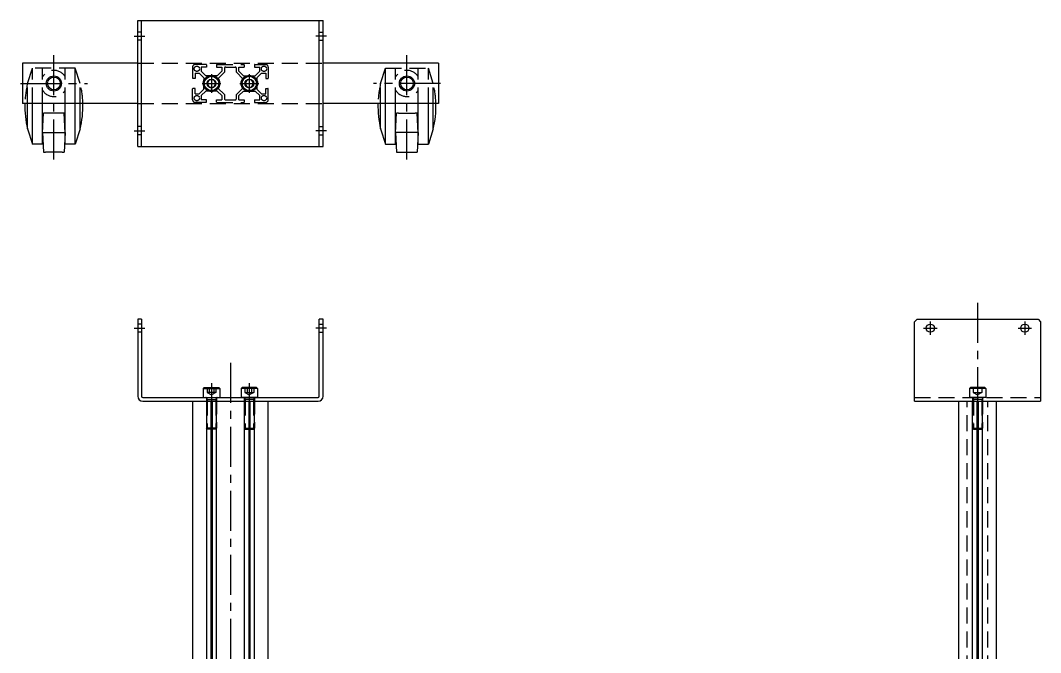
# Model space of a CAD drawing. Extents: x 0 to 977, y 0 to 1003.
# Drawn here: x 167 to 977, y 501 to 1003 of the extents above; entities that cross this region are included whole.
import ezdxf

# ---------------------------------------------------------------- set-up
doc = ezdxf.new("R2010")
doc.units = 0
doc.linetypes.add('CENTER', pattern=[50.8, 31.75, -6.35, 6.35, -6.35])
doc.linetypes.add('DASHED', pattern=[19.05, 12.7, -6.35])
doc.layers.get('0').update_dxf_attribs({"linetype": 'CONTINUOUS'})
doc.layers.add('CENTER', color=1, linetype='CENTER')

msp = doc.modelspace()

# ---------------------------------------------------------------- linework, layer by layer
at = {"color": 7, "linetype": 'CONTINUOUS'}
for p, q in [((260.55, 1002.54), (407.55, 1002.54)), ((260.55, 902.54), (260.55, 1002.54)), ((263.55, 902.54), (263.55, 1002.54)), ((404.55, 902.54), (404.55, 1002.54)), ((407.55, 902.54), (407.55, 1002.54)), ((260.55, 968.54), (169.05, 968.54)), ((169.05, 968.54), (169.05, 936.54)), ((499.05, 968.54), (407.55, 968.54)), ((499.05, 968.54), (499.05, 936.54)), ((317.32, 955.54), (315.58, 952.54)), ((320.78, 955.54), (317.32, 955.54)), ((322.51, 952.54), (320.78, 955.54)), ((347.32, 955.54), (345.58, 952.54)), ((350.78, 955.54), (347.32, 955.54)), ((352.51, 952.54), (350.78, 955.54)), ((315.58, 952.54), (317.32, 949.54)), ((317.32, 949.54), (320.78, 949.54)), ((320.78, 949.54), (322.51, 952.54)), ((345.58, 952.54), (347.32, 949.54)), ((347.32, 949.54), (350.78, 949.54)), ((350.78, 949.54), (352.51, 952.54)), ((260.55, 936.54), (169.05, 936.54)), ((173.16, 916.49), (173.16, 936.54)), ((177.05, 904.54), (177.05, 936.54)), ((185.05, 904.54), (185.05, 936.54)), ((203.05, 904.54), (203.05, 936.54)), ((211.05, 904.54), (211.05, 936.54)), ((214.93, 916.49), (214.93, 936.54)), ((499.05, 936.54), (407.55, 936.54)), ((453.16, 916.49), (453.16, 936.54)), ((457.05, 904.54), (457.05, 936.54)), ((465.05, 904.54), (465.05, 936.54)), ((483.05, 904.54), (483.05, 936.54)), ((491.05, 904.54), (491.05, 936.54)), ((494.93, 916.49), (494.93, 936.54)), ((185.05, 913.29), (185.81, 928.89)), ((200.68, 929.1), (187.41, 929.1)), ((203.05, 913.29), (202.28, 928.89)), ((465.05, 913.29), (465.81, 928.89)), ((467.41, 929.1), (480.68, 929.1)), ((483.05, 913.29), (482.28, 928.89)), ((173.16, 916.49), (177.05, 904.54)), ((214.93, 916.49), (211.05, 904.54)), ((453.16, 916.49), (457.05, 904.54)), ((494.93, 916.49), (491.05, 904.54)), ((185.05, 913.75), (203.05, 913.75)), ((185.05, 913.75), (185.81, 898.16)), ((203.05, 913.75), (202.28, 898.16)), ((483.05, 913.75), (465.05, 913.75)), ((465.05, 913.75), (465.81, 898.16)), ((483.05, 913.75), (482.28, 898.16)), ((185.5, 904.54), (177.05, 904.54)), ((211.05, 904.54), (202.59, 904.54)), ((260.55, 902.54), (407.55, 902.54)), ((457.05, 904.54), (465.5, 904.54)), ((482.59, 904.54), (491.05, 904.54)), ((200.68, 897.94), (187.41, 897.94)), ((467.41, 897.94), (480.68, 897.94)), ((263.55, 765.54), (260.55, 765.54)), ((260.55, 765.54), (260.55, 704.54)), ((263.55, 765.54), (260.55, 765.54)), ((263.55, 765.54), (263.55, 704.54)), ((407.55, 765.54), (404.55, 765.54)), ((407.55, 765.54), (404.55, 765.54)), ((404.55, 704.54), (404.55, 765.54)), ((407.55, 704.54), (407.55, 765.54)), ((876.58, 763.54), (878.58, 765.54)), ((876.58, 700.54), (876.58, 763.54)), ((878.58, 765.54), (974.58, 765.54)), ((974.58, 765.54), (976.58, 763.54)), ((976.58, 763.54), (976.58, 700.54)), ((312.55, 710.74), (313.35, 711.54)), ((312.55, 710.74), (312.55, 703.54)), ((312.55, 710.74), (325.55, 710.74)), ((313.35, 711.54), (324.75, 711.54)), ((325.55, 710.74), (324.75, 711.54)), ((325.55, 710.74), (324.75, 711.54)), ((325.55, 710.74), (324.75, 711.54)), ((325.55, 710.74), (325.55, 703.54)), ((342.55, 710.74), (343.35, 711.54)), ((342.55, 710.74), (343.35, 711.54)), ((342.55, 710.74), (343.35, 711.54)), ((342.55, 710.74), (342.55, 703.54)), ((355.55, 710.74), (342.55, 710.74)), ((354.75, 711.54), (343.35, 711.54)), ((355.55, 710.74), (354.75, 711.54)), ((355.55, 710.74), (355.55, 703.54)), ((264.55, 703.54), (403.55, 703.54)), ((264.55, 700.54), (403.55, 700.54)), ((304.05, 700.54), (304.05, 200.54)), ((312.55, 703.54), (325.55, 703.54)), ((315.05, 700.54), (315.05, 200.54)), ((318.53, 700.54), (318.53, 200.54)), ((319.57, 700.54), (319.57, 200.54)), ((323.05, 200.54), (323.05, 700.54)), ((355.55, 703.54), (342.55, 703.54)), ((345.05, 700.54), (345.05, 200.54)), ((348.53, 700.54), (348.53, 200.54)), ((349.57, 700.54), (349.57, 200.54)), ((353.05, 200.54), (353.05, 700.54)), ((364.05, 200.54), (364.05, 700.54)), ((876.58, 700.54), (976.58, 700.54)), ((911.58, 700.54), (911.58, 200.54)), ((922.58, 206.54), (922.58, 700.54)), ((926.06, 700.54), (926.06, 206.54)), ((927.1, 700.54), (927.1, 206.54)), ((930.58, 206.54), (930.58, 700.54)), ((941.58, 200.54), (941.58, 700.54))]:
    msp.add_line(p, q, dxfattribs=at)
at = {"color": 3, "linetype": 'DASHED'}
for p, q in [((263.55, 993.29), (260.55, 993.29)), ((404.55, 993.29), (407.55, 993.29)), ((263.55, 986.79), (260.55, 986.79)), ((404.55, 986.79), (407.55, 986.79)), ((173.16, 952.54), (177.05, 964.54)), ((211.05, 964.54), (177.05, 964.54)), ((177.05, 936.54), (177.05, 964.54)), ((185.05, 936.54), (185.05, 964.54)), ((203.05, 936.54), (203.05, 964.54)), ((211.05, 904.54), (211.05, 964.54)), ((211.05, 936.54), (211.05, 964.54)), ((214.93, 952.54), (211.05, 964.54)), ((260.55, 968.54), (407.55, 968.54)), ((304.05, 965.54), (304.05, 956.84)), ((314.75, 967.54), (306.05, 967.54)), ((315.05, 965.54), (310.8, 965.54)), ((310.8, 965.54), (310.8, 962.2)), ((315.05, 967.24), (315.05, 965.54)), ((323.05, 967.24), (323.05, 965.54)), ((323.05, 965.54), (327.3, 965.54)), ((323.35, 967.54), (344.75, 967.54)), ((327.3, 965.54), (327.3, 962.2)), ((329.3, 964.54), (329.3, 961.38)), ((330.3, 965.54), (337.8, 965.54)), ((338.8, 961.38), (338.8, 964.54)), ((340.8, 965.54), (345.05, 965.54)), ((340.8, 962.2), (340.8, 965.54)), ((345.05, 967.24), (345.05, 965.54)), ((353.05, 967.24), (353.05, 965.54)), ((353.05, 965.54), (357.3, 965.54)), ((353.35, 967.54), (362.05, 967.54)), ((357.3, 962.2), (357.3, 965.54)), ((364.05, 965.54), (364.05, 956.84)), ((453.16, 952.54), (457.05, 964.54)), ((457.05, 964.54), (491.05, 964.54)), ((457.05, 904.54), (457.05, 964.54)), ((457.05, 936.54), (457.05, 964.54)), ((465.05, 936.54), (465.05, 964.54)), ((483.05, 936.54), (483.05, 964.54)), ((494.93, 952.54), (491.05, 964.54)), ((491.05, 936.54), (491.05, 964.54)), ((306.05, 956.54), (304.35, 956.54)), ((306.05, 960.79), (306.05, 956.54)), ((306.05, 960.79), (309.38, 960.79)), ((309.38, 960.79), (313.05, 957.13)), ((310.8, 962.2), (314.46, 958.54)), ((313.05, 957.13), (313.05, 953.06)), ((318.53, 958.54), (314.46, 958.54)), ((319.05, 958.24), (318.53, 958.54)), ((319.05, 958.24), (319.57, 958.54)), ((323.63, 958.54), (319.57, 958.54)), ((323.63, 958.54), (327.3, 962.2)), ((329.3, 961.38), (324.11, 956.19)), ((343.98, 956.19), (338.8, 961.38)), ((344.46, 958.54), (340.8, 962.2)), ((344.46, 958.54), (348.53, 958.54)), ((349.05, 958.24), (348.53, 958.54)), ((349.05, 958.24), (349.57, 958.54)), ((349.57, 958.54), (353.63, 958.54)), ((353.63, 958.54), (357.3, 962.2)), ((355.05, 957.13), (358.71, 960.79)), ((355.05, 957.13), (355.05, 953.06)), ((358.71, 960.79), (362.05, 960.79)), ((362.05, 960.79), (362.05, 956.54)), ((362.05, 956.54), (363.75, 956.54)), ((173.16, 936.54), (173.16, 952.59)), ((214.93, 936.54), (214.93, 952.59)), ((304.05, 939.54), (304.05, 948.24)), ((306.05, 948.54), (304.35, 948.54)), ((306.05, 944.29), (306.05, 948.54)), ((313.05, 947.95), (309.38, 944.29)), ((313.35, 952.54), (313.05, 953.06)), ((313.35, 952.54), (313.05, 952.02)), ((313.05, 947.95), (313.05, 952.02)), ((319.05, 946.84), (318.53, 946.54)), ((319.05, 946.84), (319.57, 946.54)), ((324.11, 948.89), (329.3, 943.7)), ((343.98, 948.89), (338.8, 943.7)), ((349.05, 946.84), (348.53, 946.54)), ((349.05, 946.84), (349.57, 946.54)), ((354.75, 952.54), (355.05, 953.06)), ((354.75, 952.54), (355.05, 952.02)), ((355.05, 952.02), (355.05, 947.95)), ((355.05, 947.95), (358.71, 944.29)), ((362.05, 944.29), (362.05, 948.54)), ((362.05, 948.54), (363.75, 948.54)), ((364.05, 939.54), (364.05, 948.24)), ((453.16, 936.54), (453.16, 952.59)), ((494.93, 936.54), (494.93, 952.59)), ((306.05, 944.29), (309.38, 944.29)), ((314.46, 946.54), (310.8, 942.88)), ((310.8, 942.88), (310.8, 939.54)), ((315.05, 939.54), (310.8, 939.54)), ((318.53, 946.54), (314.46, 946.54)), ((315.05, 937.84), (315.05, 939.54)), ((323.63, 946.54), (319.57, 946.54)), ((323.05, 937.84), (323.05, 939.54)), ((323.05, 939.54), (327.3, 939.54)), ((323.63, 946.54), (327.3, 942.88)), ((327.3, 942.88), (327.3, 939.54)), ((329.3, 943.7), (329.3, 940.54)), ((330.3, 939.54), (337.8, 939.54)), ((338.8, 940.54), (338.8, 943.7)), ((344.46, 946.54), (340.8, 942.88)), ((340.8, 939.54), (340.8, 942.88)), ((340.8, 939.54), (345.05, 939.54)), ((344.46, 946.54), (348.53, 946.54)), ((345.05, 939.54), (345.05, 937.84)), ((349.57, 946.54), (353.63, 946.54)), ((353.05, 939.54), (357.3, 939.54)), ((353.05, 939.54), (353.05, 937.84)), ((353.63, 946.54), (357.3, 942.88)), ((357.3, 939.54), (357.3, 942.88)), ((358.71, 944.29), (362.05, 944.29)), ((260.55, 936.54), (407.55, 936.54)), ((314.75, 937.54), (306.05, 937.54)), ((323.35, 937.54), (344.75, 937.54)), ((353.35, 937.54), (362.05, 937.54)), ((263.55, 918.29), (260.55, 918.29)), ((404.55, 918.29), (407.55, 918.29)), ((263.55, 911.79), (260.55, 911.79)), ((404.55, 911.79), (407.55, 911.79)), ((263.55, 761.79), (260.55, 761.79)), ((404.55, 761.79), (407.55, 761.79)), ((263.55, 755.29), (260.55, 755.29)), ((404.55, 755.29), (407.55, 755.29)), ((315.58, 711.54), (315.58, 707.54)), ((315.58, 707.54), (319.05, 705.54)), ((322.51, 707.54), (315.58, 707.54)), ((317.32, 711.54), (317.32, 707.54)), ((322.51, 707.54), (319.05, 705.54)), ((320.78, 711.54), (320.78, 707.54)), ((322.51, 711.54), (322.51, 707.54)), ((345.58, 711.54), (345.58, 707.54)), ((345.58, 707.54), (349.05, 705.54)), ((345.58, 707.54), (352.51, 707.54)), ((347.32, 711.54), (347.32, 707.54)), ((352.51, 707.54), (349.05, 705.54)), ((350.78, 711.54), (350.78, 707.54)), ((352.51, 711.54), (352.51, 707.54)), ((920.08, 710.74), (920.88, 711.54)), ((920.08, 710.74), (920.88, 711.54)), ((920.08, 710.74), (920.88, 711.54)), ((920.08, 710.74), (920.08, 703.54)), ((933.08, 710.74), (920.08, 710.74)), ((932.28, 711.54), (920.88, 711.54)), ((923.12, 711.54), (923.12, 707.54)), ((923.12, 707.54), (926.58, 705.54)), ((923.12, 707.54), (930.05, 707.54)), ((926.58, 711.54), (926.58, 707.54)), ((930.05, 707.54), (926.58, 705.54)), ((930.05, 711.54), (930.05, 707.54)), ((933.08, 710.74), (932.28, 711.54)), ((933.08, 710.74), (933.08, 703.54)), ((314.99, 703.34), (315.72, 702.07)), ((315.05, 703.14), (315.05, 679.21)), ((315.05, 702.07), (323.05, 702.07)), ((315.72, 702.07), (315.72, 678.54)), ((323.1, 703.34), (322.37, 702.07)), ((322.37, 702.07), (322.37, 678.54)), ((323.05, 703.14), (323.05, 679.21)), ((344.99, 703.34), (345.72, 702.07)), ((345.05, 703.14), (345.05, 679.21)), ((353.05, 702.07), (345.05, 702.07)), ((345.72, 702.07), (345.72, 678.54)), ((353.1, 703.34), (352.37, 702.07)), ((352.37, 702.07), (352.37, 678.54)), ((353.05, 703.14), (353.05, 679.21)), ((876.58, 703.54), (976.58, 703.54)), ((918.33, 200.54), (918.33, 700.54)), ((933.08, 703.54), (920.08, 703.54)), ((922.53, 703.34), (923.26, 702.07)), ((922.58, 703.14), (922.58, 679.21)), ((930.58, 702.07), (922.58, 702.07)), ((923.26, 702.07), (923.26, 678.54)), ((930.64, 703.34), (929.91, 702.07)), ((929.91, 702.07), (929.91, 678.54)), ((930.58, 703.14), (930.58, 679.21)), ((934.83, 200.54), (934.83, 700.54)), ((323.05, 679.21), (315.05, 679.21)), ((315.72, 678.54), (315.05, 679.21)), ((322.37, 678.54), (315.72, 678.54)), ((322.37, 678.54), (323.05, 679.21)), ((345.05, 679.21), (353.05, 679.21)), ((345.72, 678.54), (345.05, 679.21)), ((345.72, 678.54), (352.37, 678.54)), ((352.37, 678.54), (353.05, 679.21)), ((922.58, 679.21), (930.58, 679.21)), ((923.26, 678.54), (922.58, 679.21)), ((923.26, 678.54), (929.91, 678.54)), ((929.91, 678.54), (930.58, 679.21))]:
    msp.add_line(p, q, dxfattribs=at)
for centre, radius in [((307.42, 964.17), 2.1), ((360.67, 964.17), 2.1), ((319.05, 952.54), 3.4), ((349.05, 952.54), 3.4), ((307.42, 940.92), 2.1), ((307.42, 940.92), 2.1), ((360.67, 940.92), 2.1)]:
    msp.add_circle(centre, radius, dxfattribs=at)
at = {"color": 7, "linetype": 'CONTINUOUS'}
for centre, radius in [((194.05, 952.54), 6), ((319.05, 952.54), 6.5), ((319.05, 952.54), 5.7), ((319.05, 952.54), 3.46), ((349.05, 952.54), 6.5), ((349.05, 952.54), 5.7), ((349.05, 952.54), 3.46), ((474.05, 952.54), 6), ((889.08, 758.54), 3.25), ((964.08, 758.54), 3.25)]:
    msp.add_circle(centre, radius, dxfattribs=at)
at = {"color": 3, "linetype": 'CONTINUOUS'}
for centre in [(194.05, 952.54), (474.05, 952.54)]:
    msp.add_circle(centre, 5.05, dxfattribs=at)
at = {"color": 3, "linetype": 'DASHED'}
for centre, radius, start, end in [((194.05, 952.54), 10.39, 30, 150), ((306.05, 965.54), 2, 89.99992, 179.99991), ((314.75, 967.24), 0.3, 0, 90), ((323.35, 967.24), 0.3, 90, 180), ((330.3, 964.54), 1, 90, 180), ((337.8, 964.54), 1, 0, 90), ((344.75, 967.24), 0.3, 0, 90), ((353.35, 967.24), 0.3, 90, 180), ((362.05, 965.54), 2, 0.00009, 90.00007), ((474.05, 952.54), 10.39, 30, 150), ((304.35, 956.84), 0.3, 180, 270), ((324.33, 955.98), 0.3, 135, 213.09151), ((319.05, 952.54), 6, 326.9085, 33.09151), ((349.05, 952.54), 6, 146.9085, 213.09149), ((343.77, 955.98), 0.3, 326.9085, 45), ((363.75, 956.84), 0.3, 270, 0), ((249.05, 934.54), 78, 166.62214, 178.53072), ((194.05, 952.54), 10.39, 210, 330), ((139.05, 934.54), 78, 1.46928, 13.37786), ((304.35, 948.24), 0.3, 90, 180), ((324.33, 949.1), 0.3, 146.9085, 225), ((343.77, 949.1), 0.3, 315, 33.09149), ((363.75, 948.24), 0.3, 0, 90), ((529.05, 934.54), 78, 166.62214, 178.53072), ((474.05, 952.54), 10.39, 210, 330), ((419.05, 934.54), 78, 1.46928, 13.37786), ((306.05, 939.54), 2, 179.99998, 269.99997), ((330.3, 940.54), 1, 180, 270), ((337.8, 940.54), 1, 270, 0), ((362.05, 939.54), 2, 270.00004, 0.00002), ((314.75, 937.84), 0.3, 270, 0), ((323.35, 937.84), 0.3, 180, 270), ((344.75, 937.84), 0.3, 270, 0), ((353.35, 937.84), 0.3, 180, 270), ((314.65, 703.14), 0.4, 0, 90), ((323.45, 703.14), 0.4, 90, 180), ((344.65, 703.14), 0.4, 0, 90), ((353.45, 703.14), 0.4, 90, 180), ((922.18, 703.14), 0.4, 0, 90), ((930.98, 703.14), 0.4, 90, 180)]:
    msp.add_arc(centre, radius, start, end, dxfattribs=at)
at = {"color": 7, "linetype": 'CONTINUOUS'}
for centre, radius, start, end in [((249.05, 934.54), 78, 178.53072, 193.37786), ((139.05, 934.54), 78, 346.62214, 1.46928), ((529.05, 934.54), 78, 178.53072, 193.37786), ((419.05, 934.54), 78, 346.62214, 1.46928), ((194.05, 874.5), 55, 96.92962, 98.60863), ((194.05, 874.5), 55, 81.39137, 83.07038), ((474.05, 874.5), 55, 96.92962, 98.60863), ((474.05, 874.5), 55, 81.39137, 83.07038), ((194.05, 952.54), 55, 261.39137, 263.07038), ((194.05, 952.54), 55, 276.92962, 278.60863), ((474.05, 952.54), 55, 261.39137, 263.07038), ((474.05, 952.54), 55, 276.92962, 278.60863), ((264.55, 704.54), 4, 180, 270), ((264.55, 704.54), 1, 180, 270), ((403.55, 704.54), 4, 270, 0), ((403.55, 704.54), 1, 270, 0)]:
    msp.add_arc(centre, radius, start, end, dxfattribs=at)
at = {"layer": 'CENTER', "color": 1, "linetype": 'CENTER'}
for p, q in [((257.8, 990.04), (266.29, 990.04)), ((410.29, 990.04), (401.8, 990.04)), ((194.05, 892.34), (194.05, 976.74)), ((474.05, 892.34), (474.05, 976.74)), ((319.05, 960.04), (319.05, 945.04)), ((349.05, 960.04), (349.05, 945.04)), ((167.5, 952.54), (220.6, 952.54)), ((311.55, 952.54), (326.55, 952.54)), ((341.55, 952.54), (356.55, 952.54)), ((500.6, 952.54), (447.5, 952.54)), ((257.8, 915.04), (266.29, 915.04)), ((410.29, 915.04), (401.8, 915.04)), ((926.58, 778.51), (926.58, 159.68)), ((889.08, 763.7), (889.08, 753.2)), ((964.08, 763.7), (964.08, 753.2)), ((257.8, 758.54), (266.29, 758.54)), ((410.29, 758.54), (401.8, 758.54)), ((883.74, 758.54), (894.43, 758.54)), ((958.74, 758.54), (969.43, 758.54)), ((334.05, 731.13), (334.05, 172.41)), ((319.05, 714.82), (319.05, 675.21)), ((349.05, 714.82), (349.05, 676.34))]:
    msp.add_line(p, q, dxfattribs=at)

doc.saveas('drawing.dxf')
